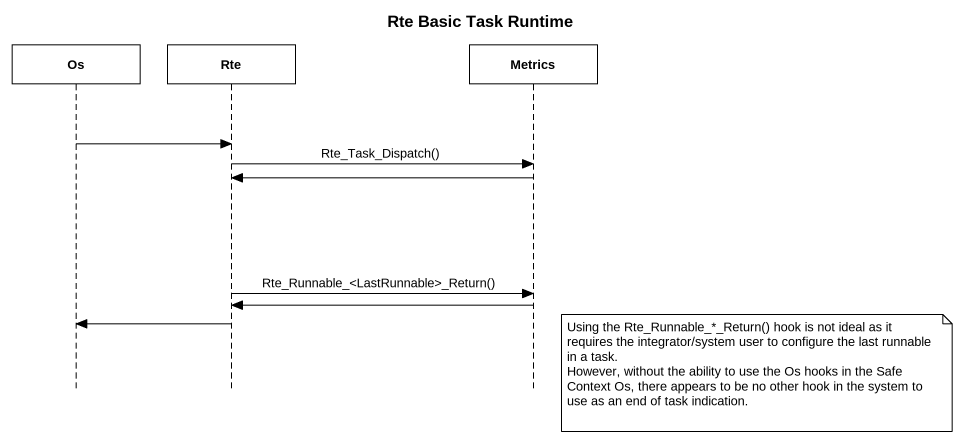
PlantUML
@startuml
title Rte Basic Task Runtime
hide footbox
participant Os
participant Rte
participant Metrics

Os -> Rte
Rte -> Metrics : Rte_Task_Dispatch()
Metrics -> Rte
Rte -> Metrics : Rte_Runnable_<LastRunnable>_Return()
Metrics -> Rte
Rte -> Os
note right of Metrics
  Using the Rte_Runnable_*_Return() hook is not ideal as it requires the integrator/system user to configure the last runnable in a task.
  However, without the ability to use the Os hooks in the Safe Context Os, there appears to be no other hook in the system to use as an end of task indication.
end note
@enduml
